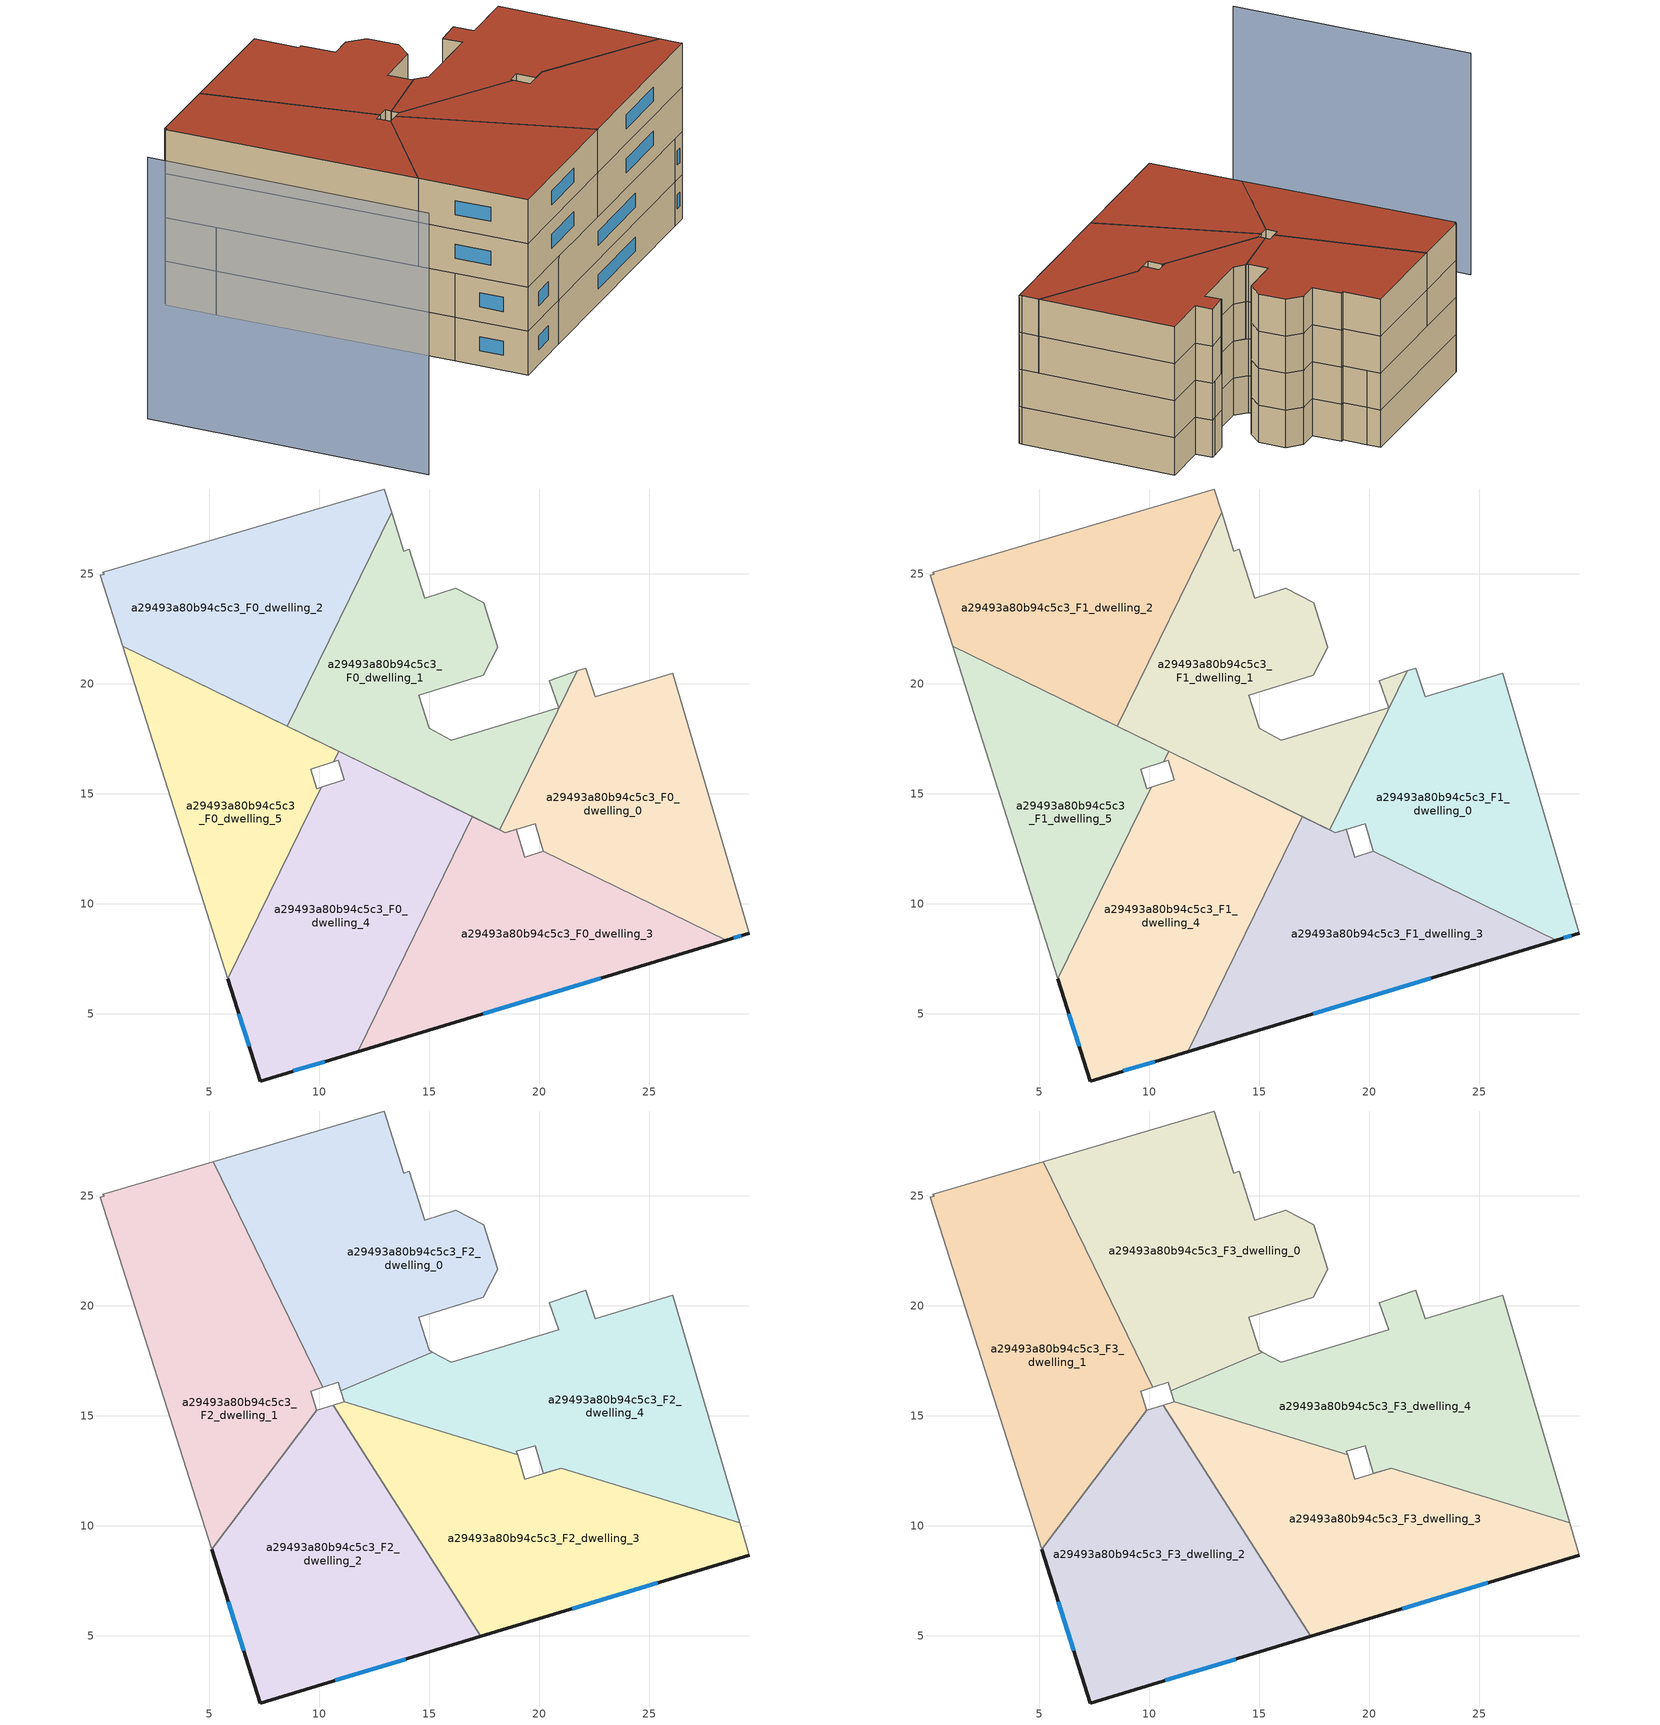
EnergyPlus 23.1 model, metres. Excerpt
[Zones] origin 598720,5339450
a29493a80b94c5c3_F0_dwelling_0
 floor ground (EU_floor_Construction): 26.06,20.47 29.48,8.88 29.53,8.66 28.49,8.34 20.19,12.39 19.81,13.64 18.46,13.23 18.2,13.35 21.73,20.58 22.11,20.71 22.55,19.41 z0
 wall outside (EU_wall_Construction): 28.49,8.34 29.53,8.66 z0:3
 wall adiabatic (EU_wall_Construction): 18.2,13.35 18.45,13.23 / 29.53,8.66 29.48,8.88 26.06,20.47 22.55,19.41 22.11,20.71 21.73,20.58 / 18.46,13.23 19.81,13.64 20.19,12.39 z0:3
 wall to a29493a80b94c5c3_F0_dwelling_1 (EU_wall_Construction): 21.73,20.58 18.2,13.35 z0:3
 wall to a29493a80b94c5c3_F0_dwelling_3 (EU_wall_Construction): 20.19,12.39 28.49,8.34 z0:3
 window (EU_Window_Construction): 28.85,8.45 29.18,8.55 z1.02:1.98
a29493a80b94c5c3_F0_dwelling_1
 floor ground (EU_floor_Construction): 17.47,23.69 18.11,21.65 17.46,20.39 14.53,19.47 15,17.96 16.01,17.43 20.88,18.9 20.46,20.14 21.73,20.58 18.2,13.35 8.54,18.07 13.29,27.8 13.85,26.02 14.09,26.11 14.79,23.89 16.22,24.34 z0
 wall adiabatic (EU_wall_Construction): 21.73,20.58 20.46,20.14 20.88,18.9 16.01,17.43 15,17.96 14.53,19.47 17.46,20.39 18.11,21.65 17.47,23.69 16.22,24.34 14.79,23.89 14.09,26.11 13.85,26.02 13.29,27.8 / 8.54,18.07 18.2,13.35 z0:3
 wall to a29493a80b94c5c3_F0_dwelling_2 (EU_wall_Construction): 13.29,27.8 8.54,18.07 z0:3
a29493a80b94c5c3_F0_dwelling_2
 floor ground (EU_floor_Construction): 12.96,28.85 13.29,27.8 8.54,18.07 1.07,21.71 0.06,24.92 0.23,24.97 0.17,25.07 0.25,25.09 z0
 wall adiabatic (EU_wall_Construction): 13.29,27.8 12.96,28.85 0.25,25.09 0.17,25.07 0.23,24.97 0.06,24.92 1.07,21.71 8.54,18.07 z0:3
a29493a80b94c5c3_F0_dwelling_3
 floor ground (EU_floor_Construction): 28.49,8.34 11.75,3.28 16.96,13.96 18.46,13.23 18.97,13.38 19.35,12.12 20.19,12.38 20.19,12.39 z0
 wall outside (EU_wall_Construction): 11.75,3.28 28.49,8.34 z0:3
 wall to a29493a80b94c5c3_F0_dwelling_4 (EU_wall_Construction): 16.96,13.96 11.75,3.28 z0:3
 wall adiabatic (EU_wall_Construction): 20.19,12.39 20.19,12.38 19.35,12.12 18.97,13.38 18.46,13.23 16.96,13.96 z0:3
 window (EU_Window_Construction): 17.45,5 22.8,6.62 z1.02:1.98
a29493a80b94c5c3_F0_dwelling_4
 floor ground (EU_floor_Construction): 16.96,13.96 11.75,3.28 7.32,1.94 5.85,6.59 10.09,15.3 11.14,15.63 10.86,16.51 10.65,16.45 10.89,16.92 z0
 wall outside (EU_wall_Construction): 5.85,6.59 7.32,1.94 11.75,3.28 z0:3
 wall adiabatic (EU_wall_Construction): 10.65,16.45 10.86,16.51 11.14,15.63 10.09,15.3 / 16.96,13.96 10.89,16.92 z0:3
 wall to a29493a80b94c5c3_F0_dwelling_5 (EU_wall_Construction): 10.89,16.92 10.65,16.45 / 10.09,15.3 5.85,6.59 z0:3
 window (EU_Window_Construction): 8.83,2.4 10.24,2.83 / 6.35,5.01 6.82,3.52 z1.02:1.98
a29493a80b94c5c3_F0_dwelling_5
 floor ground (EU_floor_Construction): 10.89,16.92 10.65,16.45 9.61,16.12 9.89,15.24 10.09,15.3 5.85,6.59 1.07,21.71 z0
 wall adiabatic (EU_wall_Construction): 10.09,15.3 9.89,15.24 9.61,16.12 10.65,16.45 / 10.89,16.92 1.07,21.71 5.85,6.59 z0:3
a29493a80b94c5c3_F1_dwelling_0
 floor to a29493a80b94c5c3_F0_dwelling_0 (EU_floor_Construction): 26.06,20.47 29.48,8.88 29.53,8.66 28.49,8.34 20.19,12.39 19.81,13.64 18.46,13.23 18.2,13.35 21.73,20.58 22.11,20.71 22.55,19.41 z3
 wall outside (EU_wall_Construction): 28.49,8.34 29.53,8.66 z3:6
 wall adiabatic (EU_wall_Construction): 18.2,13.35 18.45,13.23 / 29.53,8.66 29.48,8.88 26.06,20.47 22.55,19.41 22.11,20.71 21.73,20.58 / 18.46,13.23 19.81,13.64 20.19,12.39 z3:6
 wall to a29493a80b94c5c3_F1_dwelling_1 (EU_wall_Construction): 21.73,20.58 18.2,13.35 z3:6
 wall to a29493a80b94c5c3_F1_dwelling_3 (EU_wall_Construction): 20.19,12.39 28.49,8.34 z3:6
 window (EU_Window_Construction): 28.85,8.45 29.18,8.55 z4.02:4.98
a29493a80b94c5c3_F1_dwelling_1
 floor to a29493a80b94c5c3_F0_dwelling_1 (EU_floor_Construction): 17.47,23.69 18.11,21.65 17.46,20.39 14.53,19.47 15,17.96 16.01,17.43 20.88,18.9 20.46,20.14 21.73,20.58 18.2,13.35 8.54,18.07 13.29,27.8 13.85,26.02 14.09,26.11 14.79,23.89 16.22,24.34 z3
 wall adiabatic (EU_wall_Construction): 21.73,20.58 20.46,20.14 20.88,18.9 16.01,17.43 15,17.96 14.53,19.47 17.46,20.39 18.11,21.65 17.47,23.69 16.22,24.34 14.79,23.89 14.09,26.11 13.85,26.02 13.29,27.8 / 8.54,18.07 18.2,13.35 z3:6
 wall to a29493a80b94c5c3_F1_dwelling_2 (EU_wall_Construction): 13.29,27.8 8.54,18.07 z3:6
a29493a80b94c5c3_F1_dwelling_2
 floor to a29493a80b94c5c3_F0_dwelling_2 (EU_floor_Construction): 12.96,28.85 13.29,27.8 8.54,18.07 1.07,21.71 0.06,24.92 0.23,24.97 0.17,25.07 0.25,25.09 z3
 wall adiabatic (EU_wall_Construction): 13.29,27.8 12.96,28.85 0.25,25.09 0.17,25.07 0.23,24.97 0.06,24.92 1.07,21.71 8.54,18.07 z3:6
a29493a80b94c5c3_F1_dwelling_3
 floor to a29493a80b94c5c3_F0_dwelling_3 (EU_floor_Construction): 28.49,8.34 11.75,3.28 16.96,13.96 18.46,13.23 18.97,13.38 19.35,12.12 20.19,12.38 20.19,12.39 z3
 wall outside (EU_wall_Construction): 11.75,3.28 28.49,8.34 z3:6
 wall to a29493a80b94c5c3_F1_dwelling_4 (EU_wall_Construction): 16.96,13.96 11.75,3.28 z3:6
 wall adiabatic (EU_wall_Construction): 20.19,12.39 20.19,12.38 19.35,12.12 18.97,13.38 18.46,13.23 16.96,13.96 z3:6
 window (EU_Window_Construction): 17.45,5 22.8,6.62 z4.02:4.98
a29493a80b94c5c3_F1_dwelling_4
 floor to a29493a80b94c5c3_F0_dwelling_4 (EU_floor_Construction): 16.96,13.96 11.75,3.28 7.32,1.94 5.85,6.59 10.09,15.3 11.14,15.63 10.86,16.51 10.65,16.45 10.89,16.92 z3
 wall outside (EU_wall_Construction): 5.85,6.59 7.32,1.94 11.75,3.28 z3:6
 wall adiabatic (EU_wall_Construction): 10.65,16.45 10.86,16.51 11.14,15.63 10.09,15.3 / 16.96,13.96 10.89,16.92 z3:6
 wall to a29493a80b94c5c3_F1_dwelling_5 (EU_wall_Construction): 10.89,16.92 10.65,16.45 / 10.09,15.3 5.85,6.59 z3:6
 window (EU_Window_Construction): 8.83,2.4 10.24,2.83 / 6.35,5.01 6.82,3.52 z4.02:4.98
a29493a80b94c5c3_F1_dwelling_5
 floor to a29493a80b94c5c3_F0_dwelling_5 (EU_floor_Construction): 10.89,16.92 10.65,16.45 9.61,16.12 9.89,15.24 10.09,15.3 5.85,6.59 1.07,21.71 z3
 wall adiabatic (EU_wall_Construction): 10.09,15.3 9.89,15.24 9.61,16.12 10.65,16.45 / 10.89,16.92 1.07,21.71 5.85,6.59 z3:6
 ceiling adiabatic (EU_roof_Construction): 5.11,8.92 9.89,15.24 10.09,15.3 9.89,15.24 z6
a29493a80b94c5c3_F2_dwelling_0
 floor to a29493a80b94c5c3_F1_dwelling_1 (EU_floor_Construction): 16.22,24.34 17.47,23.69 18.11,21.65 17.46,20.39 14.53,19.47 15,17.96 15.14,17.89 11.8,16.48 9.55,17.58 8.93,18.85 13.29,27.8 13.85,26.02 14.09,26.11 14.79,23.89 z6
 floor to a29493a80b94c5c3_F1_dwelling_2 (EU_floor_Construction): 12.96,28.85 13.29,27.8 8.93,18.85 5.18,26.55 z6
 floor to a29493a80b94c5c3_F1_dwelling_5 (EU_floor_Construction): 10.89,16.92 10.65,16.45 10.17,16.3 9.55,17.58 z6
 floor to a29493a80b94c5c3_F1_dwelling_4 (EU_floor_Construction): 11.8,16.48 10.98,16.13 10.86,16.51 10.65,16.45 10.89,16.92 z6
 wall adiabatic (EU_wall_Construction): 15.14,17.89 15,17.96 14.53,19.47 17.46,20.39 18.11,21.65 17.47,23.69 16.22,24.34 14.79,23.89 14.09,26.11 13.85,26.02 12.96,28.85 5.18,26.55 / 10.17,16.3 10.86,16.51 10.98,16.13 z6:9
 wall to a29493a80b94c5c3_F2_dwelling_4 (EU_wall_Construction): 10.98,16.13 15.14,17.89 z6:9
 wall to a29493a80b94c5c3_F2_dwelling_1 (EU_wall_Construction): 5.18,26.55 10.17,16.3 z6:9
a29493a80b94c5c3_F2_dwelling_1
 floor to a29493a80b94c5c3_F1_dwelling_5 (EU_floor_Construction): 9.55,17.58 10.17,16.3 9.61,16.12 9.89,15.24 5.11,8.92 1.07,21.71 z6
 floor to a29493a80b94c5c3_F1_dwelling_2 (EU_floor_Construction): 5.18,26.55 8.93,18.85 8.54,18.07 1.07,21.71 0.06,24.92 0.23,24.97 0.17,25.07 0.25,25.09 z6
 floor to a29493a80b94c5c3_F1_dwelling_1 (EU_floor_Construction): 8.93,18.85 9.55,17.58 8.54,18.07 z6
 wall adiabatic (EU_wall_Construction): 5.18,26.55 0.25,25.09 0.17,25.07 0.23,24.97 0.06,24.92 5.11,8.92 / 9.89,15.24 9.61,16.12 10.17,16.3 z6:9
 wall to a29493a80b94c5c3_F2_dwelling_2 (EU_wall_Construction): 5.11,8.92 9.89,15.24 z6:9
a29493a80b94c5c3_F2_dwelling_2
 floor to a29493a80b94c5c3_F1_dwelling_4 (EU_floor_Construction): 10.63,15.47 14.64,9.2 11.75,3.28 7.32,1.94 5.85,6.59 10.09,15.3 z6
 floor to a29493a80b94c5c3_F1_dwelling_3 (EU_floor_Construction): 14.64,9.2 17.34,4.97 11.75,3.28 z6
 floor to a29493a80b94c5c3_F1_dwelling_5 (EU_floor_Construction): 10.09,15.3 5.85,6.59 5.11,8.92 9.89,15.24 z6
 wall outside (EU_wall_Construction): 5.11,8.92 7.32,1.94 17.34,4.97 z6:9
 wall adiabatic (EU_wall_Construction): 10.63,15.47 9.89,15.24 z6:9
 wall to a29493a80b94c5c3_F2_dwelling_3 (EU_wall_Construction): 17.34,4.97 10.63,15.47 z6:9
 window (EU_Window_Construction): 10.73,2.97 13.93,3.94 / 5.86,6.55 6.57,4.32 z7.02:7.98
a29493a80b94c5c3_F2_dwelling_3
 floor to a29493a80b94c5c3_F1_dwelling_3 (EU_floor_Construction): 28.49,8.34 17.34,4.97 14.64,9.2 16.91,13.87 17.54,13.68 18.46,13.23 18.73,13.31 19.01,13.23 19.35,12.12 20.21,12.38 z6
 floor to a29493a80b94c5c3_F1_dwelling_0 (EU_floor_Construction): 29.1,10.13 29.48,8.88 29.53,8.66 28.49,8.34 20.21,12.38 21,12.62 z6; 18.73,13.31 18.45,13.23 18.21,13.35 18.26,13.46 z6
 floor to a29493a80b94c5c3_F1_dwelling_4 (EU_floor_Construction): 16.91,13.87 14.64,9.2 10.63,15.47 11.14,15.63 11.13,15.64 z6
 floor to a29493a80b94c5c3_F1_dwelling_1 (EU_floor_Construction): 18.26,13.46 18.21,13.35 17.54,13.68 z6
 wall outside (EU_wall_Construction): 17.34,4.97 29.53,8.66 z6:9
 wall adiabatic (EU_wall_Construction): 11.13,15.64 11.14,15.63 10.63,15.47 / 29.53,8.66 29.48,8.88 29.1,10.13 21,12.62 19.35,12.12 19.01,13.23 z6:9
 wall to a29493a80b94c5c3_F2_dwelling_4 (EU_wall_Construction): 19.01,13.23 11.13,15.64 z6:9
 window (EU_Window_Construction): 21.49,6.22 25.39,7.4 z7.02:7.98
a29493a80b94c5c3_F2_dwelling_4
 floor to a29493a80b94c5c3_F1_dwelling_0 (EU_floor_Construction): 26.06,20.47 29.1,10.13 21,12.62 20.21,12.38 20.19,12.39 19.81,13.64 18.73,13.31 18.26,13.46 21.73,20.58 22.11,20.71 22.55,19.41 z6
 floor to a29493a80b94c5c3_F1_dwelling_1 (EU_floor_Construction): 21.73,20.58 18.26,13.46 17.54,13.68 11.8,16.48 15.14,17.89 16.01,17.43 20.88,18.9 20.46,20.14 z6
 floor to a29493a80b94c5c3_F1_dwelling_3 (EU_floor_Construction): 18.97,13.38 19.01,13.23 18.73,13.31 z6; 17.54,13.68 16.91,13.87 16.96,13.96 z6
 floor to a29493a80b94c5c3_F1_dwelling_4 (EU_floor_Construction): 16.96,13.96 16.91,13.87 11.13,15.64 10.98,16.13 11.8,16.48 z6
 wall adiabatic (EU_wall_Construction): 18.97,13.38 19.81,13.64 20.19,12.38 21,12.62 29.1,10.13 26.06,20.47 22.55,19.41 22.11,20.71 20.59,20.19 / 18.97,13.38 19.01,13.23 / 10.98,16.13 11.13,15.64 / 20.46,20.13 20.88,18.9 16.01,17.43 15.14,17.89 / 20.58,20.19 20.46,20.14 z6:9
a29493a80b94c5c3_F3_dwelling_0
 floor to a29493a80b94c5c3_F2_dwelling_0 (EU_floor_Construction): 14.09,26.11 14.79,23.89 16.22,24.34 17.47,23.69 18.11,21.65 17.46,20.39 14.53,19.47 15,17.96 15.14,17.89 10.98,16.13 10.86,16.51 10.17,16.3 5.18,26.55 12.96,28.85 13.85,26.02 z9
 wall adiabatic (EU_wall_Construction): 15.14,17.89 15,17.96 14.53,19.47 17.46,20.39 18.11,21.65 17.47,23.69 16.22,24.34 14.79,23.89 14.09,26.11 13.85,26.02 12.96,28.85 5.18,26.55 / 10.17,16.3 10.86,16.51 10.98,16.13 z9:12
 wall to a29493a80b94c5c3_F3_dwelling_4 (EU_wall_Construction): 10.98,16.13 15.14,17.89 z9:12
 wall to a29493a80b94c5c3_F3_dwelling_1 (EU_wall_Construction): 5.18,26.55 10.17,16.3 z9:12
 roof outside (EU_roof_Construction): 15.14,17.89 15,17.96 14.53,19.47 17.46,20.39 18.11,21.65 17.47,23.69 16.22,24.34 14.79,23.89 14.09,26.11 13.85,26.02 12.96,28.85 5.18,26.55 10.17,16.3 10.86,16.51 10.98,16.13 z12
a29493a80b94c5c3_F3_dwelling_1
 floor to a29493a80b94c5c3_F2_dwelling_1 (EU_floor_Construction): 5.18,26.55 10.17,16.3 9.61,16.12 9.89,15.24 5.11,8.92 0.06,24.92 0.23,24.97 0.17,25.07 0.25,25.09 z9
 wall adiabatic (EU_wall_Construction): 5.18,26.55 0.25,25.09 0.17,25.07 0.23,24.97 0.06,24.92 5.11,8.92 / 9.89,15.24 9.61,16.12 10.17,16.3 z9:12
 wall to a29493a80b94c5c3_F3_dwelling_2 (EU_wall_Construction): 5.11,8.92 9.89,15.24 z9:12
 roof outside (EU_roof_Construction): 5.11,8.92 9.89,15.24 9.61,16.12 10.17,16.3 5.18,26.55 0.25,25.09 0.17,25.07 0.23,24.97 0.06,24.92 z12
a29493a80b94c5c3_F3_dwelling_2
 floor to a29493a80b94c5c3_F2_dwelling_2 (EU_floor_Construction): 10.63,15.47 17.34,4.97 7.32,1.94 5.11,8.92 9.89,15.24 z9
 wall outside (EU_wall_Construction): 5.11,8.92 7.32,1.94 17.34,4.97 z9:12
 wall adiabatic (EU_wall_Construction): 10.63,15.47 9.89,15.24 z9:12
 wall to a29493a80b94c5c3_F3_dwelling_3 (EU_wall_Construction): 17.34,4.97 10.63,15.47 z9:12
 window (EU_Window_Construction): 10.73,2.97 13.93,3.94 / 5.86,6.55 6.57,4.32 z10.02:10.98
 roof outside (EU_roof_Construction): 17.34,4.97 10.63,15.47 9.89,15.24 5.11,8.92 7.32,1.94 z12
a29493a80b94c5c3_F3_dwelling_3
 floor to a29493a80b94c5c3_F2_dwelling_3 (EU_floor_Construction): 29.1,10.13 29.48,8.88 29.53,8.66 17.34,4.97 10.63,15.47 11.14,15.63 11.13,15.64 19.01,13.23 19.35,12.12 21,12.62 z9
 wall outside (EU_wall_Construction): 17.34,4.97 29.53,8.66 z9:12
 wall adiabatic (EU_wall_Construction): 11.13,15.64 11.14,15.63 10.63,15.47 / 29.53,8.66 29.48,8.88 29.1,10.13 21,12.62 19.35,12.12 19.01,13.23 z9:12
 wall to a29493a80b94c5c3_F3_dwelling_4 (EU_wall_Construction): 19.01,13.23 11.13,15.64 z9:12
 window (EU_Window_Construction): 21.49,6.22 25.39,7.4 z10.02:10.98
 roof outside (EU_roof_Construction): 29.53,8.66 29.48,8.88 29.1,10.13 21,12.62 19.35,12.12 19.01,13.23 11.13,15.64 11.14,15.63 10.63,15.47 17.34,4.97 z12
a29493a80b94c5c3_F3_dwelling_4
 floor to a29493a80b94c5c3_F2_dwelling_4 (EU_floor_Construction): 26.06,20.47 29.1,10.13 21,12.62 20.19,12.38 19.81,13.64 18.97,13.38 19.01,13.23 11.13,15.64 10.98,16.13 15.14,17.89 16.01,17.43 20.88,18.9 20.46,20.14 22.11,20.71 22.55,19.41 z9
 wall adiabatic (EU_wall_Construction): 19.01,13.23 18.97,13.38 19.81,13.64 20.19,12.38 21,12.62 29.1,10.13 26.06,20.47 22.55,19.41 22.11,20.71 20.59,20.19 / 10.98,16.13 11.13,15.64 / 20.46,20.13 20.88,18.9 16.01,17.43 15.14,17.89 / 20.58,20.19 20.46,20.14 z9:12
 roof outside (EU_roof_Construction): 29.1,10.13 26.06,20.47 22.55,19.41 22.11,20.71 20.46,20.14 20.88,18.9 16.01,17.43 15.14,17.89 10.98,16.13 11.13,15.64 19.01,13.23 18.97,13.38 19.81,13.64 20.19,12.38 21,12.62 z12
shading: -12.33,15.68 -6.93,-2.29 z0:17.9
[Building]
EU S2 Campaign: North Axis=0; Terrain=City; Solar Distribution=FullExterior
[Site:Location]
Vienna: Latitude=48; Longitude=16.5; Time Zone=1; Elevation=183
[SizingPeriod:WeatherFileDays]
AnnualSizingPeriod: Begin Month=1; Begin Day of Month=1; End Month=12; End Day of Month=31; Day of Week for Start Day=Monday; Use Weather File Daylight Saving Period=No; Use Weather File Rain and Snow Indicators=No
[MATERIAL]
EU_InternalMass_Material: Roughness=MediumRough; Thickness=0.1; Conductivity=1; Density=1800; Specific Heat=900; Thermal Absorptance=0.9; Solar Absorptance=0.7; Visible Absorptance=0.7
[MATERIAL:NOMASS] Roughness=MediumRough; Thermal Absorptance=0.9; Solar Absorptance=0.7; Visible Absorptance=0.7
Name | Thermal Resistance
EU_wall_NoMass | 0.942466
EU_roof_NoMass | 0.551687
EU_floor_NoMass | 0.66527
[WINDOWMATERIAL:SIMPLEGLAZINGSYSTEM]
EU_Window_SimpleGlazing: UFactor=2.03367; Solar Heat Gain Coefficient=0.65; Visible Transmittance=0.65
[CONSTRUCTION]
EU_wall_Construction: EU_wall_NoMass
EU_roof_Construction: EU_roof_NoMass
EU_floor_Construction: EU_floor_NoMass
EU_Window_Construction: EU_Window_SimpleGlazing
EU_InternalMass_Construction: EU_InternalMass_Material
[ZONE] Type=1; Multiplier=1; Ceiling Height=autocalculate; Floor Area=autocalculate; Part of Total Floor Area=Yes
Name | Volume
a29493a80b94c5c3_F0_dwelling_0; a29493a80b94c5c3_F1_dwelling_0 | 227.218
a29493a80b94c5c3_F2_dwelling_0; a29493a80b94c5c3_F3_dwelling_0 | 273.132
a29493a80b94c5c3_F0_dwelling_1; a29493a80b94c5c3_F1_dwelling_1 | 227.635
a29493a80b94c5c3_F2_dwelling_1; a29493a80b94c5c3_F3_dwelling_1 | 273.063
a29493a80b94c5c3_F0_dwelling_2; a29493a80b94c5c3_F1_dwelling_2 | 227.604
a29493a80b94c5c3_F2_dwelling_2; a29493a80b94c5c3_F3_dwelling_2 | 273.112
a29493a80b94c5c3_F0_dwelling_3; a29493a80b94c5c3_F1_dwelling_3 | 227.99
a29493a80b94c5c3_F2_dwelling_3; a29493a80b94c5c3_F3_dwelling_3 | 272.443
a29493a80b94c5c3_F0_dwelling_4; a29493a80b94c5c3_F1_dwelling_4 | 268.885
a29493a80b94c5c3_F2_dwelling_4 | 273.823
a29493a80b94c5c3_F3_dwelling_4 | 273.847
a29493a80b94c5c3_F0_dwelling_5; a29493a80b94c5c3_F1_dwelling_5 | 186.33
[INTERNALMASS] Construction=EU_InternalMass_Construction
Name | Zone or ZoneList | Surface Area
a29493a80b94c5c3_F0_dwelling_0_EU_InternalMass | a29493a80b94c5c3_F0_dwelling_0 | 75.7389
a29493a80b94c5c3_F0_dwelling_1_EU_InternalMass | a29493a80b94c5c3_F0_dwelling_1 | 75.8778
a29493a80b94c5c3_F0_dwelling_2_EU_InternalMass | a29493a80b94c5c3_F0_dwelling_2 | 75.8676
a29493a80b94c5c3_F0_dwelling_3_EU_InternalMass | a29493a80b94c5c3_F0_dwelling_3 | 75.996
a29493a80b94c5c3_F0_dwelling_4_EU_InternalMass | a29493a80b94c5c3_F0_dwelling_4 | 89.6283
a29493a80b94c5c3_F0_dwelling_5_EU_InternalMass | a29493a80b94c5c3_F0_dwelling_5 | 62.1099
a29493a80b94c5c3_F1_dwelling_0_EU_InternalMass | a29493a80b94c5c3_F1_dwelling_0 | 75.7389
a29493a80b94c5c3_F1_dwelling_1_EU_InternalMass | a29493a80b94c5c3_F1_dwelling_1 | 75.8778
a29493a80b94c5c3_F1_dwelling_2_EU_InternalMass | a29493a80b94c5c3_F1_dwelling_2 | 75.8676
a29493a80b94c5c3_F1_dwelling_3_EU_InternalMass | a29493a80b94c5c3_F1_dwelling_3 | 75.996
a29493a80b94c5c3_F1_dwelling_4_EU_InternalMass | a29493a80b94c5c3_F1_dwelling_4 | 89.6283
a29493a80b94c5c3_F1_dwelling_5_EU_InternalMass | a29493a80b94c5c3_F1_dwelling_5 | 62.1099
a29493a80b94c5c3_F2_dwelling_0_EU_InternalMass | a29493a80b94c5c3_F2_dwelling_0 | 91.0438
a29493a80b94c5c3_F2_dwelling_1_EU_InternalMass | a29493a80b94c5c3_F2_dwelling_1 | 91.0412
a29493a80b94c5c3_F2_dwelling_2_EU_InternalMass | a29493a80b94c5c3_F2_dwelling_2 | 91.0373
a29493a80b94c5c3_F2_dwelling_3_EU_InternalMass | a29493a80b94c5c3_F2_dwelling_3 | 90.8158
a29493a80b94c5c3_F2_dwelling_4_EU_InternalMass | a29493a80b94c5c3_F2_dwelling_4 | 91.2826
a29493a80b94c5c3_F3_dwelling_0_EU_InternalMass | a29493a80b94c5c3_F3_dwelling_0 | 91.0438
a29493a80b94c5c3_F3_dwelling_1_EU_InternalMass | a29493a80b94c5c3_F3_dwelling_1 | 91.0412
a29493a80b94c5c3_F3_dwelling_2_EU_InternalMass | a29493a80b94c5c3_F3_dwelling_2 | 91.0373
a29493a80b94c5c3_F3_dwelling_3_EU_InternalMass | a29493a80b94c5c3_F3_dwelling_3 | 90.8158
a29493a80b94c5c3_F3_dwelling_4_EU_InternalMass | a29493a80b94c5c3_F3_dwelling_4 | 91.2826
[OTHEREQUIPMENT] Fuel Type=Electricity; Design Level Calculation Method=Watts/Area; Power per Zone Floor Area=1; Fraction Latent=0; Fraction Radiant=0; Fraction Lost=0; Carbon Dioxide Generation Rate=0; EndUse Subcategory=EU_Step8_InternalGains
Name | Zone or ZoneList or Space or SpaceList | Schedule
EU_Step8_InternalGain_a29493a80b94c5c3_F0_dwelling_0_f000 | a29493a80b94c5c3_F0_dwelling_0 | EU_Step8_GainSchedule_a29493a80b94c5c3_F0_dwelling_0_f000
EU_Step8_InternalGain_a29493a80b94c5c3_F0_dwelling_1_f000 | a29493a80b94c5c3_F0_dwelling_1 | EU_Step8_GainSchedule_a29493a80b94c5c3_F0_dwelling_1_f000
EU_Step8_InternalGain_a29493a80b94c5c3_F0_dwelling_2_f000 | a29493a80b94c5c3_F0_dwelling_2 | EU_Step8_GainSchedule_a29493a80b94c5c3_F0_dwelling_2_f000
EU_Step8_InternalGain_a29493a80b94c5c3_F0_dwelling_3_f000 | a29493a80b94c5c3_F0_dwelling_3 | EU_Step8_GainSchedule_a29493a80b94c5c3_F0_dwelling_3_f000
EU_Step8_InternalGain_a29493a80b94c5c3_F0_dwelling_4_f000 | a29493a80b94c5c3_F0_dwelling_4 | EU_Step8_GainSchedule_a29493a80b94c5c3_F0_dwelling_4_f000
EU_Step8_InternalGain_a29493a80b94c5c3_F0_dwelling_5_f000 | a29493a80b94c5c3_F0_dwelling_5 | EU_Step8_GainSchedule_a29493a80b94c5c3_F0_dwelling_5_f000
EU_Step8_InternalGain_a29493a80b94c5c3_F1_dwelling_0_f000 | a29493a80b94c5c3_F1_dwelling_0 | EU_Step8_GainSchedule_a29493a80b94c5c3_F1_dwelling_0_f000
EU_Step8_InternalGain_a29493a80b94c5c3_F1_dwelling_1_f000 | a29493a80b94c5c3_F1_dwelling_1 | EU_Step8_GainSchedule_a29493a80b94c5c3_F1_dwelling_1_f000
EU_Step8_InternalGain_a29493a80b94c5c3_F1_dwelling_2_f000 | a29493a80b94c5c3_F1_dwelling_2 | EU_Step8_GainSchedule_a29493a80b94c5c3_F1_dwelling_2_f000
EU_Step8_InternalGain_a29493a80b94c5c3_F1_dwelling_3_f000 | a29493a80b94c5c3_F1_dwelling_3 | EU_Step8_GainSchedule_a29493a80b94c5c3_F1_dwelling_3_f000
EU_Step8_InternalGain_a29493a80b94c5c3_F1_dwelling_4_f000 | a29493a80b94c5c3_F1_dwelling_4 | EU_Step8_GainSchedule_a29493a80b94c5c3_F1_dwelling_4_f000
EU_Step8_InternalGain_a29493a80b94c5c3_F1_dwelling_5_f000 | a29493a80b94c5c3_F1_dwelling_5 | EU_Step8_GainSchedule_a29493a80b94c5c3_F1_dwelling_5_f000
EU_Step8_InternalGain_a29493a80b94c5c3_F2_dwelling_0_f000 | a29493a80b94c5c3_F2_dwelling_0 | EU_Step8_GainSchedule_a29493a80b94c5c3_F2_dwelling_0_f000
EU_Step8_InternalGain_a29493a80b94c5c3_F2_dwelling_1_f000 | a29493a80b94c5c3_F2_dwelling_1 | EU_Step8_GainSchedule_a29493a80b94c5c3_F2_dwelling_1_f000
EU_Step8_InternalGain_a29493a80b94c5c3_F2_dwelling_2_f000 | a29493a80b94c5c3_F2_dwelling_2 | EU_Step8_GainSchedule_a29493a80b94c5c3_F2_dwelling_2_f000
EU_Step8_InternalGain_a29493a80b94c5c3_F2_dwelling_3_f000 | a29493a80b94c5c3_F2_dwelling_3 | EU_Step8_GainSchedule_a29493a80b94c5c3_F2_dwelling_3_f000
EU_Step8_InternalGain_a29493a80b94c5c3_F2_dwelling_4_f000 | a29493a80b94c5c3_F2_dwelling_4 | EU_Step8_GainSchedule_a29493a80b94c5c3_F2_dwelling_4_f000
EU_Step8_InternalGain_a29493a80b94c5c3_F3_dwelling_0_f000 | a29493a80b94c5c3_F3_dwelling_0 | EU_Step8_GainSchedule_a29493a80b94c5c3_F3_dwelling_0_f000
EU_Step8_InternalGain_a29493a80b94c5c3_F3_dwelling_1_f000 | a29493a80b94c5c3_F3_dwelling_1 | EU_Step8_GainSchedule_a29493a80b94c5c3_F3_dwelling_1_f000
EU_Step8_InternalGain_a29493a80b94c5c3_F3_dwelling_2_f000 | a29493a80b94c5c3_F3_dwelling_2 | EU_Step8_GainSchedule_a29493a80b94c5c3_F3_dwelling_2_f000
EU_Step8_InternalGain_a29493a80b94c5c3_F3_dwelling_3_f000 | a29493a80b94c5c3_F3_dwelling_3 | EU_Step8_GainSchedule_a29493a80b94c5c3_F3_dwelling_3_f000
EU_Step8_InternalGain_a29493a80b94c5c3_F3_dwelling_4_f000 | a29493a80b94c5c3_F3_dwelling_4 | EU_Step8_GainSchedule_a29493a80b94c5c3_F3_dwelling_4_f000
[ZONEVENTILATION:DESIGNFLOWRATE] Schedule=EU_AlwaysOn; Design Flow Rate Calculation Method=AirChanges/Hour; Air Changes per Hour=0.530523; Ventilation Type=Natural; Fan Pressure Rise=0; Fan Total Efficiency=1; Constant Term Coefficient=1; Temperature Term Coefficient=0; Velocity Term Coefficient=0; Velocity Squared Term Coefficient=0; Minimum Indoor Temperature=-100; Maximum Indoor Temperature=100; Delta Temperature=-100; Minimum Outdoor Temperature=-100; Maximum Outdoor Temperature=100; Maximum Wind Speed=40
Name | Zone or ZoneList or Space or SpaceList
EU_ConstantAir_a29493a80b94c5c3_F0_dwelling_0 | a29493a80b94c5c3_F0_dwelling_0
EU_ConstantAir_a29493a80b94c5c3_F0_dwelling_1 | a29493a80b94c5c3_F0_dwelling_1
EU_ConstantAir_a29493a80b94c5c3_F0_dwelling_2 | a29493a80b94c5c3_F0_dwelling_2
EU_ConstantAir_a29493a80b94c5c3_F0_dwelling_3 | a29493a80b94c5c3_F0_dwelling_3
EU_ConstantAir_a29493a80b94c5c3_F0_dwelling_4 | a29493a80b94c5c3_F0_dwelling_4
EU_ConstantAir_a29493a80b94c5c3_F0_dwelling_5 | a29493a80b94c5c3_F0_dwelling_5
EU_ConstantAir_a29493a80b94c5c3_F1_dwelling_0 | a29493a80b94c5c3_F1_dwelling_0
EU_ConstantAir_a29493a80b94c5c3_F1_dwelling_1 | a29493a80b94c5c3_F1_dwelling_1
EU_ConstantAir_a29493a80b94c5c3_F1_dwelling_2 | a29493a80b94c5c3_F1_dwelling_2
EU_ConstantAir_a29493a80b94c5c3_F1_dwelling_3 | a29493a80b94c5c3_F1_dwelling_3
EU_ConstantAir_a29493a80b94c5c3_F1_dwelling_4 | a29493a80b94c5c3_F1_dwelling_4
EU_ConstantAir_a29493a80b94c5c3_F1_dwelling_5 | a29493a80b94c5c3_F1_dwelling_5
EU_ConstantAir_a29493a80b94c5c3_F2_dwelling_0 | a29493a80b94c5c3_F2_dwelling_0
EU_ConstantAir_a29493a80b94c5c3_F2_dwelling_1 | a29493a80b94c5c3_F2_dwelling_1
EU_ConstantAir_a29493a80b94c5c3_F2_dwelling_2 | a29493a80b94c5c3_F2_dwelling_2
EU_ConstantAir_a29493a80b94c5c3_F2_dwelling_3 | a29493a80b94c5c3_F2_dwelling_3
EU_ConstantAir_a29493a80b94c5c3_F2_dwelling_4 | a29493a80b94c5c3_F2_dwelling_4
EU_ConstantAir_a29493a80b94c5c3_F3_dwelling_0 | a29493a80b94c5c3_F3_dwelling_0
EU_ConstantAir_a29493a80b94c5c3_F3_dwelling_1 | a29493a80b94c5c3_F3_dwelling_1
EU_ConstantAir_a29493a80b94c5c3_F3_dwelling_2 | a29493a80b94c5c3_F3_dwelling_2
EU_ConstantAir_a29493a80b94c5c3_F3_dwelling_3 | a29493a80b94c5c3_F3_dwelling_3
EU_ConstantAir_a29493a80b94c5c3_F3_dwelling_4 | a29493a80b94c5c3_F3_dwelling_4
[HVACTEMPLATE:THERMOSTAT] Constant Heating Setpoint=20; Constant Cooling Setpoint=50
EU_HeatOnly_a29493a80b94c5c3_F0_dwelling_0; EU_HeatOnly_a29493a80b94c5c3_F0_dwelling_1; EU_HeatOnly_a29493a80b94c5c3_F0_dwelling_2; EU_HeatOnly_a29493a80b94c5c3_F0_dwelling_3; EU_HeatOnly_a29493a80b94c5c3_F0_dwelling_4; EU_HeatOnly_a29493a80b94c5c3_F0_dwelling_5; EU_HeatOnly_a29493a80b94c5c3_F1_dwelling_0; EU_HeatOnly_a29493a80b94c5c3_F1_dwelling_1; EU_HeatOnly_a29493a80b94c5c3_F1_dwelling_2; EU_HeatOnly_a29493a80b94c5c3_F1_dwelling_3; EU_HeatOnly_a29493a80b94c5c3_F1_dwelling_4; EU_HeatOnly_a29493a80b94c5c3_F1_dwelling_5; EU_HeatOnly_a29493a80b94c5c3_F2_dwelling_0; EU_HeatOnly_a29493a80b94c5c3_F2_dwelling_1; EU_HeatOnly_a29493a80b94c5c3_F2_dwelling_2; EU_HeatOnly_a29493a80b94c5c3_F2_dwelling_3; EU_HeatOnly_a29493a80b94c5c3_F2_dwelling_4; EU_HeatOnly_a29493a80b94c5c3_F3_dwelling_0; EU_HeatOnly_a29493a80b94c5c3_F3_dwelling_1; EU_HeatOnly_a29493a80b94c5c3_F3_dwelling_2; EU_HeatOnly_a29493a80b94c5c3_F3_dwelling_3; EU_HeatOnly_a29493a80b94c5c3_F3_dwelling_4
[HVACTEMPLATE:ZONE:IDEALLOADSAIRSYSTEM] System Availability Schedule=EU_AlwaysOn; Maximum Heating Supply Air Temperature=50; Minimum Cooling Supply Air Temperature=13; Maximum Heating Supply Air Humidity Ratio=0.0156; Minimum Cooling Supply Air Humidity Ratio=0.0077; Heating Limit=NoLimit; Cooling Limit=NoLimit; Heating Availability Schedule=EU_AlwaysOn; Cooling Availability Schedule=EU_CoolingOff; Dehumidification Control Type=ConstantSensibleHeatRatio; Cooling Sensible Heat Ratio=0.7; Dehumidification Setpoint=60; Humidification Control Type=None; Humidification Setpoint=30; Outdoor Air Method=None; Outdoor Air Flow Rate per Person=0.00944; Outdoor Air Flow Rate per Zone Floor Area=0; Outdoor Air Flow Rate per Zone=0; Demand Controlled Ventilation Type=None; Outdoor Air Economizer Type=NoEconomizer; Heat Recovery Type=None; Sensible Heat Recovery Effectiveness=0.7; Latent Heat Recovery Effectiveness=0.65
Name | Template Thermostat
a29493a80b94c5c3_F0_dwelling_0 | EU_HeatOnly_a29493a80b94c5c3_F0_dwelling_0
a29493a80b94c5c3_F0_dwelling_1 | EU_HeatOnly_a29493a80b94c5c3_F0_dwelling_1
a29493a80b94c5c3_F0_dwelling_2 | EU_HeatOnly_a29493a80b94c5c3_F0_dwelling_2
a29493a80b94c5c3_F0_dwelling_3 | EU_HeatOnly_a29493a80b94c5c3_F0_dwelling_3
a29493a80b94c5c3_F0_dwelling_4 | EU_HeatOnly_a29493a80b94c5c3_F0_dwelling_4
a29493a80b94c5c3_F0_dwelling_5 | EU_HeatOnly_a29493a80b94c5c3_F0_dwelling_5
a29493a80b94c5c3_F1_dwelling_0 | EU_HeatOnly_a29493a80b94c5c3_F1_dwelling_0
a29493a80b94c5c3_F1_dwelling_1 | EU_HeatOnly_a29493a80b94c5c3_F1_dwelling_1
a29493a80b94c5c3_F1_dwelling_2 | EU_HeatOnly_a29493a80b94c5c3_F1_dwelling_2
a29493a80b94c5c3_F1_dwelling_3 | EU_HeatOnly_a29493a80b94c5c3_F1_dwelling_3
a29493a80b94c5c3_F1_dwelling_4 | EU_HeatOnly_a29493a80b94c5c3_F1_dwelling_4
a29493a80b94c5c3_F1_dwelling_5 | EU_HeatOnly_a29493a80b94c5c3_F1_dwelling_5
a29493a80b94c5c3_F2_dwelling_0 | EU_HeatOnly_a29493a80b94c5c3_F2_dwelling_0
a29493a80b94c5c3_F2_dwelling_1 | EU_HeatOnly_a29493a80b94c5c3_F2_dwelling_1
a29493a80b94c5c3_F2_dwelling_2 | EU_HeatOnly_a29493a80b94c5c3_F2_dwelling_2
a29493a80b94c5c3_F2_dwelling_3 | EU_HeatOnly_a29493a80b94c5c3_F2_dwelling_3
a29493a80b94c5c3_F2_dwelling_4 | EU_HeatOnly_a29493a80b94c5c3_F2_dwelling_4
a29493a80b94c5c3_F3_dwelling_0 | EU_HeatOnly_a29493a80b94c5c3_F3_dwelling_0
a29493a80b94c5c3_F3_dwelling_1 | EU_HeatOnly_a29493a80b94c5c3_F3_dwelling_1
a29493a80b94c5c3_F3_dwelling_2 | EU_HeatOnly_a29493a80b94c5c3_F3_dwelling_2
a29493a80b94c5c3_F3_dwelling_3 | EU_HeatOnly_a29493a80b94c5c3_F3_dwelling_3
a29493a80b94c5c3_F3_dwelling_4 | EU_HeatOnly_a29493a80b94c5c3_F3_dwelling_4
[SIZING:ZONE] Zone Cooling Design Supply Air Temperature Input Method=SupplyAirTemperature; Zone Cooling Design Supply Air Temperature=13; Zone Heating Design Supply Air Temperature Input Method=SupplyAirTemperature; Zone Heating Design Supply Air Temperature=50; Zone Cooling Design Supply Air Humidity Ratio=0.008; Zone Heating Design Supply Air Humidity Ratio=0.008; Cooling Design Air Flow Method=DesignDay; Cooling Design Air Flow Rate=0; Cooling Minimum Air Flow per Zone Floor Area=0.000762; Cooling Minimum Air Flow=0; Cooling Minimum Air Flow Fraction=0.2; Heating Design Air Flow Method=DesignDay; Heating Design Air Flow Rate=0; Heating Maximum Air Flow per Zone Floor Area=0.002032; Heating Maximum Air Flow=0.141576; Heating Maximum Air Flow Fraction=0.3; Account for Dedicated Outdoor Air System=No; Dedicated Outdoor Air System Control Strategy=NeutralSupplyAir; Dedicated Outdoor Air Low Setpoint Temperature for Design=autosize; Dedicated Outdoor Air High Setpoint Temperature for Design=autosize; Zone Load Sizing Method=Sensible Load Only No Latent Load; Zone Latent Cooling Design Supply Air Humidity Ratio Input Method=HumidityRatioDifference; Zone Cooling Design Supply Air Humidity Ratio Difference=0.005; Zone Latent Heating Design Supply Air Humidity Ratio Input Method=HumidityRatioDifference; Zone Humidification Design Supply Air Humidity Ratio Difference=0.005
a29493a80b94c5c3_F0_dwelling_0; a29493a80b94c5c3_F0_dwelling_1; a29493a80b94c5c3_F0_dwelling_2; a29493a80b94c5c3_F0_dwelling_3; a29493a80b94c5c3_F0_dwelling_4; a29493a80b94c5c3_F0_dwelling_5; a29493a80b94c5c3_F1_dwelling_0; a29493a80b94c5c3_F1_dwelling_1; a29493a80b94c5c3_F1_dwelling_2; a29493a80b94c5c3_F1_dwelling_3; a29493a80b94c5c3_F1_dwelling_4; a29493a80b94c5c3_F1_dwelling_5; a29493a80b94c5c3_F2_dwelling_0; a29493a80b94c5c3_F2_dwelling_1; a29493a80b94c5c3_F2_dwelling_2; a29493a80b94c5c3_F2_dwelling_3; a29493a80b94c5c3_F2_dwelling_4; a29493a80b94c5c3_F3_dwelling_0; a29493a80b94c5c3_F3_dwelling_1; a29493a80b94c5c3_F3_dwelling_2; a29493a80b94c5c3_F3_dwelling_3; a29493a80b94c5c3_F3_dwelling_4
[SCHEDULE:CONSTANT]
Name | Hourly Value
EU_AlwaysOn | 1
EU_CoolingOff | 0
[SCHEDULE:FILE] Column Number=1; Rows to Skip at Top=0; Number of Hours of Data=8760; Column Separator=Comma; Interpolate to Timestep=No; Minutes per Item=60; Adjust Schedule for Daylight Savings=Yes
Name | File
EU_Step8_GainSchedule_a29493a80b94c5c3_F0_dwelling_0_f000 | ../../schedules/a29493a80b94c5c3/a29493a80b94c5c3_F0_dwelling_0_f000_gain.csv
EU_Step8_GainSchedule_a29493a80b94c5c3_F0_dwelling_1_f000 | ../../schedules/a29493a80b94c5c3/a29493a80b94c5c3_F0_dwelling_1_f000_gain.csv
EU_Step8_GainSchedule_a29493a80b94c5c3_F0_dwelling_2_f000 | ../../schedules/a29493a80b94c5c3/a29493a80b94c5c3_F0_dwelling_2_f000_gain.csv
EU_Step8_GainSchedule_a29493a80b94c5c3_F0_dwelling_3_f000 | ../../schedules/a29493a80b94c5c3/a29493a80b94c5c3_F0_dwelling_3_f000_gain.csv
EU_Step8_GainSchedule_a29493a80b94c5c3_F0_dwelling_4_f000 | ../../schedules/a29493a80b94c5c3/a29493a80b94c5c3_F0_dwelling_4_f000_gain.csv
EU_Step8_GainSchedule_a29493a80b94c5c3_F0_dwelling_5_f000 | ../../schedules/a29493a80b94c5c3/a29493a80b94c5c3_F0_dwelling_5_f000_gain.csv
EU_Step8_GainSchedule_a29493a80b94c5c3_F1_dwelling_0_f000 | ../../schedules/a29493a80b94c5c3/a29493a80b94c5c3_F1_dwelling_0_f000_gain.csv
EU_Step8_GainSchedule_a29493a80b94c5c3_F1_dwelling_1_f000 | ../../schedules/a29493a80b94c5c3/a29493a80b94c5c3_F1_dwelling_1_f000_gain.csv
EU_Step8_GainSchedule_a29493a80b94c5c3_F1_dwelling_2_f000 | ../../schedules/a29493a80b94c5c3/a29493a80b94c5c3_F1_dwelling_2_f000_gain.csv
EU_Step8_GainSchedule_a29493a80b94c5c3_F1_dwelling_3_f000 | ../../schedules/a29493a80b94c5c3/a29493a80b94c5c3_F1_dwelling_3_f000_gain.csv
EU_Step8_GainSchedule_a29493a80b94c5c3_F1_dwelling_4_f000 | ../../schedules/a29493a80b94c5c3/a29493a80b94c5c3_F1_dwelling_4_f000_gain.csv
EU_Step8_GainSchedule_a29493a80b94c5c3_F1_dwelling_5_f000 | ../../schedules/a29493a80b94c5c3/a29493a80b94c5c3_F1_dwelling_5_f000_gain.csv
EU_Step8_GainSchedule_a29493a80b94c5c3_F2_dwelling_0_f000 | ../../schedules/a29493a80b94c5c3/a29493a80b94c5c3_F2_dwelling_0_f000_gain.csv
EU_Step8_GainSchedule_a29493a80b94c5c3_F2_dwelling_1_f000 | ../../schedules/a29493a80b94c5c3/a29493a80b94c5c3_F2_dwelling_1_f000_gain.csv
EU_Step8_GainSchedule_a29493a80b94c5c3_F2_dwelling_2_f000 | ../../schedules/a29493a80b94c5c3/a29493a80b94c5c3_F2_dwelling_2_f000_gain.csv
EU_Step8_GainSchedule_a29493a80b94c5c3_F2_dwelling_3_f000 | ../../schedules/a29493a80b94c5c3/a29493a80b94c5c3_F2_dwelling_3_f000_gain.csv
EU_Step8_GainSchedule_a29493a80b94c5c3_F2_dwelling_4_f000 | ../../schedules/a29493a80b94c5c3/a29493a80b94c5c3_F2_dwelling_4_f000_gain.csv
EU_Step8_GainSchedule_a29493a80b94c5c3_F3_dwelling_0_f000 | ../../schedules/a29493a80b94c5c3/a29493a80b94c5c3_F3_dwelling_0_f000_gain.csv
EU_Step8_GainSchedule_a29493a80b94c5c3_F3_dwelling_1_f000 | ../../schedules/a29493a80b94c5c3/a29493a80b94c5c3_F3_dwelling_1_f000_gain.csv
EU_Step8_GainSchedule_a29493a80b94c5c3_F3_dwelling_2_f000 | ../../schedules/a29493a80b94c5c3/a29493a80b94c5c3_F3_dwelling_2_f000_gain.csv
EU_Step8_GainSchedule_a29493a80b94c5c3_F3_dwelling_3_f000 | ../../schedules/a29493a80b94c5c3/a29493a80b94c5c3_F3_dwelling_3_f000_gain.csv
EU_Step8_GainSchedule_a29493a80b94c5c3_F3_dwelling_4_f000 | ../../schedules/a29493a80b94c5c3/a29493a80b94c5c3_F3_dwelling_4_f000_gain.csv
